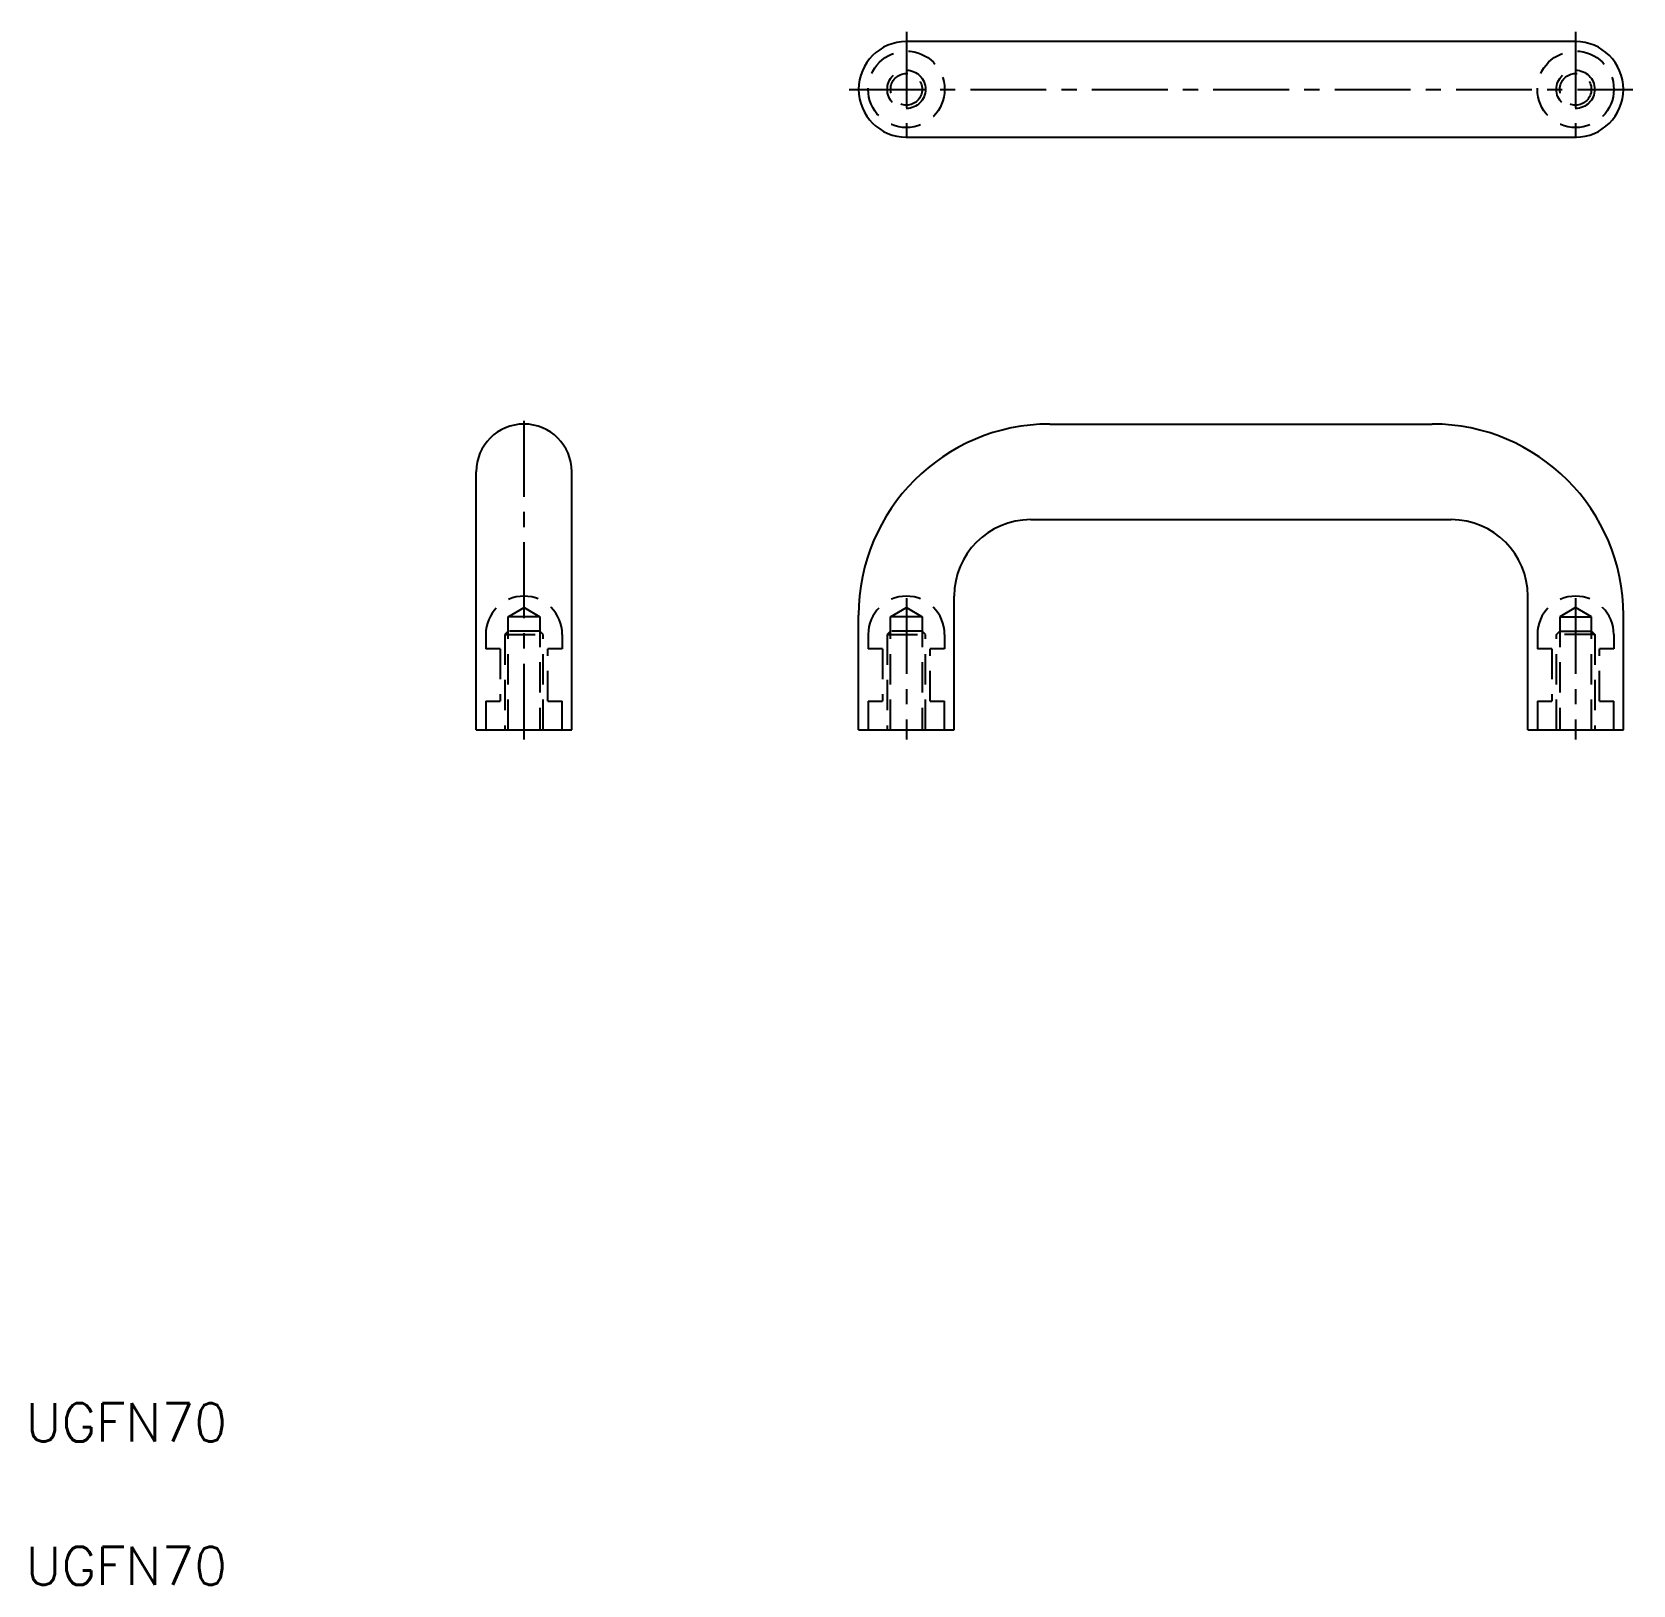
# Model space of a CAD drawing. Extents: x 11 to 178, y 10 to 172.
import ezdxf

# ---------------------------------------------------------------- set-up
doc = ezdxf.new("R2010")
doc.units = 0
doc.header["$LTSCALE"] = 0.25
doc.linetypes.add('CENTER', pattern=[50.8, 31.75, -6.35, 6.35, -6.35])
doc.linetypes.add('DASHED', pattern=[19.05, 12.7, -6.35])
doc.layers.get('0').update_dxf_attribs({"linetype": 'CONTINUOUS'})
doc.layers.add('CENTER', color=1, linetype='CENTER')
doc.styles.get("Standard").update_dxf_attribs({"font": 'txt', "bigfont": 'BIGFONT'})

msp = doc.modelspace()

# ---------------------------------------------------------------- linework, layer by layer
at = {"color": 7, "linetype": 'CONTINUOUS'}
for p, q in [((172.15, 171.44), (102.15, 171.44)), ((102.15, 161.44), (172.15, 161.44)), ((57.15, 99.43), (57.15, 126.43)), ((67.15, 99.43), (67.15, 126.43)), ((107.15, 99.43), (107.15, 113.43)), ((167.15, 99.43), (167.15, 113.43)), ((97.15, 99.43), (97.15, 111.43)), ((177.15, 99.43), (177.15, 111.43)), ((57.15, 99.43), (67.15, 99.43)), ((97.15, 99.43), (107.15, 99.43)), ((167.15, 99.43), (177.15, 99.43))]:
    msp.add_line(p, q, dxfattribs=at)
at = {"color": 3, "linetype": 'DASHED'}
for p, q in [((60.5, 111.28), (62.15, 112.23)), ((62.15, 112.23), (63.8, 111.28)), ((100.5, 111.28), (102.15, 112.23)), ((102.15, 112.23), (103.8, 111.28)), ((172.15, 112.23), (170.5, 111.28)), ((173.8, 111.28), (172.15, 112.23)), ((60.5, 99.43), (60.5, 111.28)), ((63.8, 111.28), (60.5, 111.28)), ((63.8, 111.28), (63.8, 99.43)), ((103.8, 111.28), (100.5, 111.28)), ((100.5, 99.43), (100.5, 111.28)), ((103.8, 111.28), (103.8, 99.43)), ((170.5, 111.28), (170.5, 99.43)), ((170.5, 111.28), (173.8, 111.28)), ((173.8, 99.43), (173.8, 111.28)), ((58.15, 109.43), (58.15, 107.93)), ((60.5, 109.78), (60.15, 109.43)), ((60.15, 109.43), (60.15, 99.43)), ((60.15, 109.43), (64.15, 109.43)), ((63.8, 109.78), (60.5, 109.78)), ((64.15, 109.43), (63.8, 109.78)), ((64.15, 99.43), (64.15, 109.43)), ((66.15, 109.43), (66.15, 107.93)), ((98.15, 109.43), (98.15, 107.93)), ((100.5, 109.78), (100.15, 109.43)), ((100.15, 109.43), (104.15, 109.43)), ((100.15, 109.43), (100.15, 99.43)), ((103.8, 109.78), (100.5, 109.78)), ((104.15, 109.43), (103.8, 109.78)), ((104.15, 99.43), (104.15, 109.43)), ((106.15, 109.43), (106.15, 107.93)), ((168.15, 109.43), (168.15, 107.93)), ((170.15, 109.43), (170.5, 109.78)), ((170.15, 99.43), (170.15, 109.43)), ((174.15, 109.43), (170.15, 109.43)), ((170.5, 109.78), (173.8, 109.78)), ((173.8, 109.78), (174.15, 109.43)), ((174.15, 109.43), (174.15, 99.43)), ((176.15, 109.43), (176.15, 107.93)), ((59.65, 107.93), (58.15, 107.93)), ((59.65, 107.93), (59.65, 102.43)), ((64.65, 102.43), (64.65, 107.93)), ((66.15, 107.93), (64.65, 107.93)), ((99.65, 107.93), (98.15, 107.93)), ((99.65, 107.93), (99.65, 102.43)), ((104.65, 102.43), (104.65, 107.93)), ((106.15, 107.93), (104.65, 107.93)), ((169.65, 107.93), (168.15, 107.93)), ((169.65, 107.93), (169.65, 102.43)), ((174.65, 102.43), (174.65, 107.93)), ((176.15, 107.93), (174.65, 107.93)), ((58.15, 102.43), (58.15, 99.43)), ((58.15, 102.43), (59.65, 102.43)), ((64.65, 102.43), (66.15, 102.43)), ((66.15, 99.43), (66.15, 102.43)), ((98.15, 102.43), (98.15, 99.43)), ((98.15, 102.43), (99.65, 102.43)), ((104.65, 102.43), (106.15, 102.43)), ((106.15, 99.43), (106.15, 102.43)), ((168.15, 102.43), (168.15, 99.43)), ((168.15, 102.43), (169.65, 102.43)), ((174.65, 102.43), (176.15, 102.43)), ((176.15, 99.43), (176.15, 102.43))]:
    msp.add_line(p, q, dxfattribs=at)
for p, q in [((67.15, 112.93), (67.15, 112.93)), ((67.15, 106.18), (67.15, 106.18))]:
    msp.add_line(p, q)
at = {"color": 7, "linetype": 'CONTINUOUS'}
for points in [[(117.15, 131.43), (135.15, 131.43), (157.15, 131.43)], [(115.15, 121.43), (135.15, 121.43), (159.15, 121.43)]]:
    msp.add_lwpolyline(points, dxfattribs=at)
at = {"color": 3, "linetype": 'DASHED'}
for centre, radius in [((102.15, 166.44), 4), ((172.15, 166.44), 4), ((102.15, 166.44), 2), ((102.15, 166.44), 1.65), ((172.15, 166.44), 2), ((172.15, 166.44), 1.65)]:
    msp.add_circle(centre, radius, dxfattribs=at)
at = {"color": 7, "linetype": 'CONTINUOUS'}
for centre, radius, start, end in [((102.15, 166.44), 5, 90, 270), ((172.15, 166.44), 5, 270, 90), ((62.15, 126.43), 5, 0, 180), ((117.15, 111.43), 20, 90, 180), ((157.15, 111.43), 20, 0, 90), ((115.15, 113.43), 8, 90, 180), ((159.15, 113.43), 8, 0, 90)]:
    msp.add_arc(centre, radius, start, end, dxfattribs=at)
at = {"color": 3, "linetype": 'DASHED'}
for centre in [(62.15, 109.43), (102.15, 109.43), (172.15, 109.43)]:
    msp.add_arc(centre, 4, 0, 180, dxfattribs=at)
at = {"layer": 'CENTER', "color": 1, "linetype": 'CENTER'}
for p, q in [((102.15, 172.44), (102.15, 160.44)), ((172.15, 172.44), (172.15, 160.44)), ((96.15, 166.44), (178.15, 166.44)), ((62.15, 98.43), (62.15, 132.43)), ((102.15, 113.23), (102.15, 98.43)), ((172.15, 113.23), (172.15, 98.43))]:
    msp.add_line(p, q, dxfattribs=at)

# ---------------------------------------------------------------- texts
for p in [(10, 25), (10, 10)]:
    msp.add_text('UGFN70', height=4).set_placement(p)

doc.saveas('drawing.dxf')
